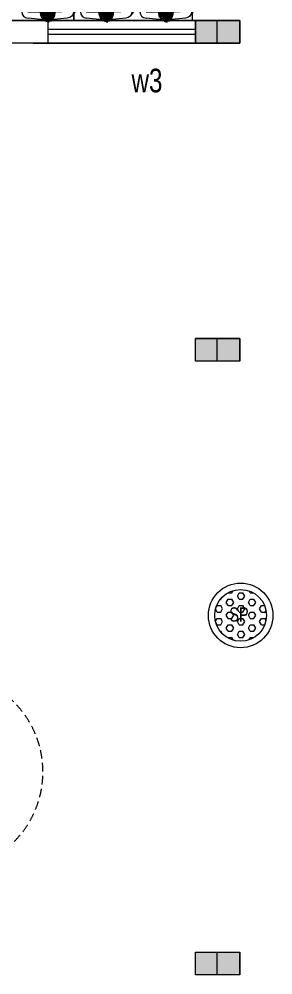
# Model space of a CAD drawing. Header units: metres. Extents: x 191982 to 427160, y -8904 to 80370.
# Drawn here: x 290601 to 293180, y 12749 to 22452 of the extents above; entities that cross this region are included whole.
import ezdxf

# ---------------------------------------------------------------- set-up
doc = ezdxf.new("R2010")
doc.units = ezdxf.units.M
doc.header["$LTSCALE"] = 700
doc.header["$MEASUREMENT"] = 0
doc.linetypes.add('HIDDEN2', pattern=[0.1875, 0.125, -0.0625])
for name, color, linetype, lineweight in [('FURNITURE', 7, 'Continuous', 9), ('human', 8, 'Continuous', 9), ('MAIN GATE', 7, 'Continuous', 9), ('MANPLAN', 7, 'Continuous', 9), ('NEW PLANS', 7, 'Continuous', 9)]:
    doc.layers.add(name, color=color, linetype=linetype, lineweight=lineweight)
doc.styles.get("Standard").update_dxf_attribs({"font": 'swisscl.ttf'})

# ---------------------------------------------------------------- blocks, each defined once
blk = doc.blocks.new('Seating Man')
at = {"layer": 'MANPLAN'}
for p, q in [((-143.0719087324796, 536.6690404387298), (-125.167689174199, 572.4520546786516)), ((-141.6946664640418, 487.8114633034456), (-143.0719087324796, 536.6690404387298)), ((-132.5287183340588, 465.421728186804), (-141.6946664640418, 487.8114633034456)), ((-139.8393110540164, 457.1422743551265), (-105.8409630272035, 495.6463688415824)), ((-127.9221824696469, 498.1334866418873), (-126.5449402012127, 518.0893984295362)), ((-121.7267097763397, 477.6553095896961), (-127.9221824696469, 498.1334866418873)), ((-126.5449402012127, 518.0893984295362), (-110.0179629113736, 527.0351519895194)), ((-125.167689174199, 572.4520546786516), (-103.1317252934641, 575.2045942355687)), ((-110.0179629113736, 527.0351519895194), (-92.8023688666035, 523.5944775433709)), ((-105.8409630272035, 495.6463688415824), (-69.57606196870256, 463.9371127318191)), ((-103.1317252934641, 575.2045942355687), (-79.71851038571549, 555.9368173371511)), ((-92.8023688666035, 523.5944775433709), (-83.16162919467024, 505.7029704234118)), ((-83.16162919467024, 505.7029704234118), (-88.87078030253176, 480.8080029688063)), ((-79.71851038571549, 555.9368173371511), (-71.4550304993718, 511.896184426474)), ((-71.4550304993718, 511.896184426474), (-79.25571165650763, 472.4007919931645)), ((-174.6844381994779, 227.6669309589597), (-151.1720937296195, 395.988713437102)), ((-151.1720937296195, 395.988713437102), (-139.8393110540164, 457.1422743551265)), ((-69.57606196870256, 463.9371127318191), (-44.71103427724664, 225.8114838134243)), ((35.42016525638246, 423.9952683514347), (53.32438481465942, 459.7782825913599)), ((36.7974075248203, 375.1376912161541), (35.42016525638246, 423.9952683514347)), ((50.56989151921152, 385.4597145545958), (51.94713378764936, 405.4156263422447)), ((51.94713378764936, 405.4156263422447), (68.47411107748849, 414.3613799022241)), ((53.32438481465942, 459.7782825913599), (75.36034869539799, 462.5308221482772)), ((68.47411107748849, 414.3613799022241), (85.6897051222586, 410.9207054560791)), ((75.36034869539799, 462.5308221482772), (98.773563603143, 443.263045249856)), ((85.6897051222586, 410.9207054560791), (95.33044479419188, 393.0291983361168)), ((95.33044479419188, 393.0291983361168), (90.3224430532755, 371.1916189837284)), ((98.773563603143, 443.263045249856), (107.0370434894903, 399.2224123391825)), ((107.0370434894903, 399.2224123391825), (100.3544081656691, 365.3877638916492)), ((25.84595992682081, 228.5946493557931), (34.68552638484471, 339.3650447702021)), ((34.68552638484471, 339.3650447702021), (70.95042744334931, 382.3990315077864)), ((45.96335565480329, 352.7479560995089), (36.7974075248203, 375.1376912161541)), ((56.7653642125224, 364.9815375024045), (50.56989151921152, 385.4597145545958)), ((70.95042744334931, 382.3990315077864), (114.0149963554977, 357.4846189506461)), ((114.0149963554977, 357.4846189506461), (143.7504141099198, 257.3540387040921)), ((-181.9735752398374, 164.0978257726892), (-174.6844381994779, 227.6669309589597)), ((-174.6844381994779, 227.6669309589597), (-154.2600435269814, 273.1253187373913)), ((-154.2600435269814, 273.1253187373913), (-106.9125923065294, 279.6193733948931)), ((-106.9125923065294, 279.6193733948931), (-66.99218573191683, 261.9926513919927)), ((-66.99218573191683, 261.9926513919927), (-44.71103427724664, 225.8114838134243)), ((-44.71103427724664, 225.8114838134243), (0, 0)), ((8.88828889659635, -0.7527102226194984), (25.84595992682081, 228.5946493557931)), ((25.84595992682081, 228.5946493557931), (42.55683227639746, 270.3421480190918)), ((42.55683227639746, 270.3421480190918), (84.33399563318379, 280.5470917917264)), ((84.33399563318379, 280.5470917917264), (143.7504141099198, 257.3540387040921)), ((143.7504141099198, 257.3540387040921), (161.3896604712936, 213.7510980711923)), ((161.3896604712936, 213.7510980711923), (173.2221485951704, 158.5720289677519)), ((-233.7582912553553, 104.7442356144456), (-225.0830094056109, 156.2171280162547)), ((-221.8242489971453, 56.5649373935521), (-233.7582912553553, 104.7442356144456)), ((-225.0830094056109, 156.2171280162547), (-190.9240991652805, 168.678984869086)), ((-190.9240991652805, 168.678984869086), (-168.6936948994152, 157.3007661673036)), ((-177.9111763906584, 122.0824719109041), (-174.1157438658591, 140.5043515343385)), ((-170.8625109825625, 117.2060924672805), (-177.9111763906584, 122.0824719109041)), ((-173.5735354657845, 155.1334898652021), (-174.6579522659376, 144.8389093144687)), ((-174.6579522659376, 144.8389093144687), (-162.7294375328929, 124.7915698764918)), ((-165.9826704161933, 164.8862487524457), (-173.5735354657845, 155.1334898652021)), ((-162.7294375328929, 124.7915698764918), (-170.8625109825625, 117.2060924672805)), ((-160.560621449742, 153.5080300506633), (-165.9826704161933, 164.8862487524457)), ((-143.7522661503281, 135.0861504272252), (-160.560621449742, 153.5080300506633)), ((-145.3788825919764, 93.36601691266331), (-143.7522661503281, 135.0861504272252)), ((149.621340091584, 128.2436054918253), (166.9445332413634, 150.0703835243221)), ((151.8808862625483, 116.2012475182746), (149.621340091584, 128.2436054918253)), ((158.3190964471032, 92.63133487333107), (152.9202839825375, 114.5966001234592)), ((166.9445332413634, 150.0703835243221), (166.9445332413634, 161.3600989769584)), ((166.9445332413634, 161.3600989769584), (180.5018190257287, 155.3389174022195)), ((180.5018190257287, 144.0492019495832), (172.2168105598066, 128.2436054918253)), ((172.2168105598066, 128.2436054918253), (186.5272813206866, 120.7171285233999)), ((177.5457107751936, 138.4097322633897), (180.6802359160174, 123.7923350142919)), ((194.8122897866124, 165.1233322852386), (180.5018190257324, 154.0521271293109)), ((180.5018190257287, 155.3389174022195), (180.5018190257287, 144.0492019495832)), ((186.5272813206866, 120.7171285233999), (180.5018190257287, 144.0492019495832)), ((224.9395837442462, 158.3495081895889), (194.8122897866124, 165.1233322852386)), ((217.3554064456948, 84.60717496692452), (229.4586760861784, 115.4485998214331)), ((229.4586760861784, 115.4485998214331), (224.9395837442462, 158.3495081895889)), ((-274.9496372626272, -133.2170057261391), (-235.9576134583877, 6.869046724292276)), ((-235.9576134583877, 6.869046724292276), (-230.3873255947219, 56.96604719062452)), ((-171.8992898883552, 5.013604754691187), (-235.9576134583877, 6.869046724292276)), ((-230.3873255947219, 56.96604719062452), (-170.9709158765581, 54.18287647232864)), ((-171.8992898883552, 5.013604754691187), (-193.2520673312247, -130.4338401837703)), ((-174.6575114938641, 54.35556319340321), (-145.3788825919764, 93.36601691266331)), ((-170.9709158765581, 54.18287647232864), (-171.8992898883552, 5.013604754691187)), ((0, 0), (8.88828889659635, -0.7527102226194984)), ((174.326757900526, 75.35532974504895), (158.3190964471032, 92.63133487333107)), ((184.599194696333, 92.21949119642522), (171.601853428252, 70.88188007839199)), ((171.601853428252, 70.88188007839199), (176.2437672801207, 30.06209981192661)), ((176.2437672801207, 30.06209981192661), (200.3816842755368, 56.96604719062452)), ((176.2437672801207, 30.06209981192661), (201.3100670459098, -113.734836577707)), ((224.5196012709493, 82.94226582062765), (184.599194696333, 92.21949119642522)), ((200.3816842755368, 56.96604719062452), (233.1948951732156, 53.32272236503196)), ((246.8007527256159, 6.869046724292276), (224.5196012709493, 82.94226582062765)), ((282.0792542069394, -118.3734492656076), (246.8007527256159, 6.869046724292276)), ((-170.9709158765581, -107.2407870961397), (-180.757004609859, -51.17369126481935)), ((-168.1857675654355, -107.240781920209), (-66.99218573191683, -93.32494903244152)), ((-66.99218573191683, -93.32494903244152), (78.76370776951808, -93.32494903244152)), ((78.76370776951808, -93.32494903244152), (179.0289068326674, -126.7229510686411)), ((187.7503193354131, -35.94712170935236), (176.2437672801207, -130.4338401837703)), ((-272.7449543244294, -280.6540628810035), (-274.9496372626272, -133.2170057261391)), ((-193.2520673312247, -130.4338401837703), (-187.7186566111994, -218.9055210073857)), ((-191.7131360286803, -155.0392501012538), (-177.4695865106005, -127.6506694654745)), ((-177.4695865106005, -127.6506694654745), (-168.1857675654355, -107.240781920209)), ((-177.4695865106005, -127.6506694654745), (-49.35293937054304, -108.168505492973)), ((-49.35293937054304, -108.168505492973), (75.97855945839547, -109.0962290657371)), ((36.65860790571243, -190.5702158113781), (-33.64098347488108, -190.5702158113781)), ((14.41051228304786, -180.5702158113781), (-9.90415619300984, -180.5702158113781)), ((2.323632241543235, -108.5510236475638), (-0.9522921085808776, -180.5702158113781)), ((75.97855945839547, -109.0962290657371), (182.742437914163, -142.494225926006)), ((201.3100670459098, -113.734836577707), (174.6580528378799, -217.0389081360372)), ((179.0289068326674, -126.7229510686411), (182.742437914163, -142.494225926006)), ((182.742437914163, -142.494225926006), (187.4184490364459, -167.5791985726173)), ((201.3100670459098, -113.734836577707), (224.5196012709493, -119.3011728383717)), ((224.5196012709493, -119.3011728383717), (249.5859010367385, -100.7467272627073)), ((264.2228145020163, -276.107012270375), (282.0792542069394, -118.3734492656076)), ((-272.7449543244294, -280.6540628810035), (-243.0643981301218, -320.7994604302548)), ((-209.6686845352015, -275.1931818342054), (-81.30893436228143, -281.3012103600813)), ((-194.0167017034546, -219.5792436597112), (-16.31789027801278, -200.5702158113781)), ((17.33579475006626, -280.5702158113781), (-76.37795812121476, -280.5702158113781)), ((15.18881551055165, -290.5702158113781), (-76.04065537279894, -290.5702158113781)), ((19.48277398958453, -270.5702158113781), (-75.95446013969193, -270.5702158113781)), ((21.62975322909915, -260.5702158113781), (-74.75761105736093, -260.5702158113781)), ((23.77673246861741, -250.5702158113781), (-72.75039838979865, -250.5702158113781)), ((25.92371170813204, -240.5702158113781), (-69.86519125128689, -240.5702158113781)), ((28.07069094764666, -230.5702158113781), (-65.99072112557042, -230.5702158113781)), ((30.21767018716492, -220.5702158113782), (-60.94530477027364, -220.5702158113782)), ((32.36464942667954, -210.5702158113782), (-54.41704833891709, -210.5702158113782)), ((34.5116286661978, -200.5702158113781), (-45.80541909181557, -200.5702158113781)), ((16.04951214008906, -287.5369317453333), (79.3740768551688, -300.9969834904223)), ((18.12862904826761, -277.7554557379954), (80.51419568177879, -291.015917279452)), ((19.9440710517556, -200.5702158113781), (198.5230577934962, -219.5792436597112)), ((20.20774595644616, -267.9739797306575), (80.88526170259502, -280.8713838483381)), ((22.28686286462471, -258.1925037233195), (80.45979388204069, -270.5575419226516)), ((24.36597977279962, -248.4110277159816), (79.18202113844745, -260.0625369930276)), ((26.44509668097818, -238.6295517086437), (76.95761744655829, -249.3663194438632)), ((28.52421358915672, -228.8480757013058), (73.63258848033729, -238.4361567706983)), ((30.60333049733527, -219.0665996939679), (68.94760547842816, -227.2169269436818)), ((32.68244740551017, -209.2851236866299), (62.42439864466359, -215.6069705793816)), ((34.76156431368873, -199.503647679292), (52.99862760118049, -203.3800551466411)), ((202.304981988309, -280.0796077604646), (83.72502263841307, -278.8579999849171)), ((-197.343918914692, -342.3682073949021), (-27.18037377246219, -360.5702158113781)), ((13.04183627103703, -300.5702158113781), (-74.93257841187733, -300.5702158113781)), ((10.89485703151876, -310.5702158113781), (-73.01969569109131, -310.5702158113781)), ((8.747877792004147, -320.5702158113781), (-70.23832430707262, -320.5702158113781)), ((6.600898552485888, -330.5702158113781), (-66.48311642985571, -330.5702158113781)), ((4.453919312971263, -340.5702158113781), (-61.58244144059427, -340.5702158113781)), ((2.306940073456644, -350.5702158113781), (-55.24414645090654, -350.5702158113781)), ((0.1599608339383849, -360.5702158113781), (-46.91537090011479, -360.5702158113781)), ((-1.987018405576235, -370.5702158113781), (-35.29409826968186, -370.5702158113781)), ((-2.662540033506957, -380.5702158113781), (-14.56043501217573, -380.5702158113781)), ((-3.702098487596232, -380.4609538150472), (7.010363652949308, -382.7379579346598)), ((-2.662540033506957, -375.5702158113781), (19.82539383036055, -380.3501737125444)), ((-0.5834231253320468, -365.7887398040402), (35.40163161260352, -373.4375993106405)), ((1.4956937828465, -356.0072637967024), (46.23099459228249, -365.5160455220284)), ((3.574810691025049, -346.2257877893644), (54.61413689793697, -357.0745314778578)), ((5.653927599203597, -336.4443117820265), (61.34957165532251, -348.2827863825914)), ((7.733044507378508, -326.6628357746886), (66.82454836637409, -339.2231226588665)), ((9.812161415557057, -316.8813597673507), (71.25692620696282, -329.9418477040344)), ((11.8912783237356, -307.0998837600091), (74.77816703103234, -320.4669045977607)), ((13.97039523191415, -297.3184077526712), (77.46858406049068, -310.815364442351)), ((40.34866375597994, -359.1540145305335), (201.85027500473, -342.3682073949021))]:
    blk.add_line(p, q, dxfattribs=at)
for points in [[(-15.05869161530063, -88.20067353556078), (19.4472684367538, -88.20067353556078), (19.4472684367538, -111.4989584822724), (-15.05869161530063, -111.4989584822724)], [(-12.57178157237285, -89.75389287707), (16.64948150060081, -89.75389287707), (16.64948150060081, -109.9457391407668), (-12.57178157237285, -109.9457391407668)]]:
    blk.add_lwpolyline(points, close=True, dxfattribs=at)
blk.add_ellipse((-187.4793469119395, -281.1353368973505), major_axis=(72.47735378658409, 0), ratio=0.852791001996379, start_param=1.661117668286361, end_param=4.575859642207174, dxfattribs=at)
at = {"layer": 'MANPLAN', "extrusion": (0, 0, -1)}
blk.add_ellipse((191.9857030019811, -281.1353368973505), major_axis=(-72.47735378658409, 0), ratio=0.852791001996379, start_param=1.661117668286361, end_param=4.575859642207174, dxfattribs=at)
blk = doc.blocks.new('DAS')
at = {"layer": 'MAIN GATE'}
h = blk.add_hatch(dxfattribs=at)
h.set_pattern_fill('HEX', color=1, scale=0.3, style=0)
h.set_pattern_definition([(0, (0, 0), (0, 0.0649519053), [0.0375, -0.075]), (120, (0, 0), (-0.0562500000140011, -0.03247595265), [0.0375, -0.075]), (59.99999999999999, (0.0375, 0), (-0.0562500000140011, 0.03247595265), [0.0375, -0.075])])
h.paths.add_polyline_path([(-3163.778976376425, -2.19993948112133, 1), (-3163.253046591565, -2.19993948112133, 1)])
at = {"layer": 'MAIN GATE', "color": 5}
for radius in [0.3278908209049629, 0.2629648924297843]:
    blk.add_circle((-3163.516011483995, -2.19993948112133), radius, dxfattribs=at)
at = {"layer": 'NEW PLANS', "color": 7}
blk.add_text('SP', height=0.144, dxfattribs=at).set_placement((-3163.631402160362, -2.262059438114632))

msp = doc.modelspace()

# ---------------------------------------------------------------- hatches: boundary and pattern name
at = {"layer": 'NEW PLANS'}
for points in [[(292622.9550117287, 22439.13152770331), (292622.9550117287, 22209.13152770329), (292392.9550117287, 22209.13152770329), (292392.9550117287, 22439.13152770331)], [(292622.9550117287, 22439.13152770331), (292622.9550117287, 22209.13152770329), (292392.9550117287, 22209.13152770329), (292392.9550117287, 22439.13152770331)], [(292622.9550117287, 22439.13152770331), (292842.9550116691, 22439.13152770331), (292842.9550116691, 22209.13152770329), (292622.9550117287, 22209.13152770329)], [(292622.9550117287, 22439.13152770331), (292842.9550116691, 22439.13152770331), (292842.9550116691, 22209.13152770329), (292622.9550117287, 22209.13152770329)], [(292622.9550117287, 19209.13152770331), (292622.9550117287, 18979.13152770331), (292392.9550117287, 18979.13152770331), (292392.9550117287, 19209.13152770331)], [(292622.9550117287, 19209.13152770331), (292842.9550116691, 19209.13152770331), (292842.9550116691, 18979.13152770331), (292622.9550117287, 18979.13152770331)], [(292622.9550117287, 12979.1315277033), (292622.9550117287, 12749.1315277033), (292392.9550117287, 12749.1315277033), (292392.9550117287, 12979.1315277033)], [(292622.9550117287, 12979.1315277033), (292842.9550116691, 12979.1315277033), (292842.9550116691, 12749.1315277033), (292622.9550117287, 12749.1315277033)]]:
    msp.add_hatch(color=256, dxfattribs=at).paths.add_polyline_path(points)

# ---------------------------------------------------------------- linework, layer by layer
at = {"layer": 'FURNITURE'}
for points in [[(289958.3863182101, 22439.13152770331), (289958.3863182101, 22839.13152770331), (291158.3863182697, 22839.13152770331), (291158.3863182697, 22439.13152770331)], [(291158.3863182697, 22439.13152770331), (291158.3863182697, 22839.13152770331), (292358.3863182697, 22839.13152770331), (292358.3863182697, 22439.13152770331)]]:
    msp.add_lwpolyline(points, close=True, dxfattribs=at)
at = {"layer": 'NEW PLANS'}
for p, q in [((273242.9550117287, 22439.13152770331), (292392.9550117287, 22439.13152770331)), ((290742.9550117287, 22439.13152770331), (289690.4246925149, 22439.13152770331)), ((292842.9550116691, 22439.13152770331), (290742.9550117287, 22439.13152770331)), ((290742.9550117287, 22439.13152770331), (292612.9550117287, 22439.13152770331)), ((290892.9550117287, 22439.13152770331), (290892.9550117287, 22209.13152770307)), ((292392.9550117287, 22439.13152770331), (292392.9550117287, 22209.13152770307)), ((292612.9550117287, 22209.13152770329), (292612.9550117287, 22439.13152770331)), ((292842.9550116691, 22209.13152770329), (292842.9550116691, 22439.13152770331)), ((292842.9550116691, 22209.13152770329), (292842.9550116691, 22439.13152770331)), ((292842.9550116691, 22209.13152770329), (292842.9550116691, 22439.13152770331)), ((292842.9550116691, 22209.13152770329), (292842.9550116691, 22439.13152770331)), ((290892.9550117287, 22349.13152770307), (292392.9550117287, 22349.13152770307)), ((290892.9550117287, 22299.13152770329), (292392.9550117287, 22299.13152770329)), ((290742.9550117287, 22209.13152770329), (289842.9550116691, 22209.13152770329)), ((292842.9550116691, 22209.13152770329), (290742.9550117287, 22209.13152770329)), ((290742.9550117287, 22209.13152770329), (292842.9550116691, 22209.13152770329)), ((292842.9550116691, 19209.13152770331), (292392.9550117287, 19209.13152770331)), ((292612.9550117287, 18979.13152770331), (292612.9550117287, 19209.13152770331)), ((292842.9550116691, 18979.13152770331), (292842.9550116691, 19209.13152770331)), ((292842.9550116691, 18979.13152770331), (292842.9550116691, 19209.13152770331)), ((292842.9550116691, 18979.13152770331), (292392.9550117287, 18979.13152770331)), ((292612.9550117287, 12749.1315277033), (292612.9550117287, 12979.1315277033)), ((292842.9550116691, 12749.1315277033), (292842.9550116691, 12979.1315277033)), ((292842.9550116691, 12749.1315277033), (292842.9550116691, 12979.1315277033))]:
    msp.add_line(p, q, dxfattribs=at)
for points in [[(292392.9550117287, 22209.13152770329), (292392.9550117287, 22439.13152770331), (292842.9550116691, 22439.13152770331), (292842.9550116691, 22209.13152770329)], [(292392.9550117287, 22209.13152770329), (292392.9550117287, 22439.13152770331), (292842.9550116691, 22439.13152770331), (292842.9550116691, 22209.13152770329)], [(292392.9550117287, 18979.13152770331), (292392.9550117287, 19209.13152770331), (292842.9550116691, 19209.13152770331), (292842.9550116691, 18979.13152770331)], [(292392.9550117287, 12749.1315277033), (292392.9550117287, 12979.1315277033), (292842.9550116691, 12979.1315277033), (292842.9550116691, 12749.1315277033)]]:
    msp.add_lwpolyline(points, close=True, dxfattribs=at)
at = {"layer": 'NEW PLANS', "linetype": 'HIDDEN2'}
msp.add_arc((289842.9550116691, 14809.13152770353), 1000, 270, 90, dxfattribs=at)

# ---------------------------------------------------------------- block references
at = {"layer": 'human', "xscale": -1}
for p in [(290893.2338972721, 22803.74985577449), (291487.5937069092, 22803.74985577637), (292093.2338972721, 22803.74985577449)]:
    msp.add_blockref('Seating Man', p, dxfattribs=at)
at = {"layer": 'MAIN GATE', "xscale": 1000, "yscale": 1000, "zscale": 1000}
msp.add_blockref('DAS', (3456367.835625533, 18598.21914762309), dxfattribs=at)

# ---------------------------------------------------------------- texts
at = {"layer": 'NEW PLANS'}
msp.add_text('w3', height=240, dxfattribs=at).set_placement((291743.1149141226, 21708.44656175612))

doc.saveas('drawing.dxf')
